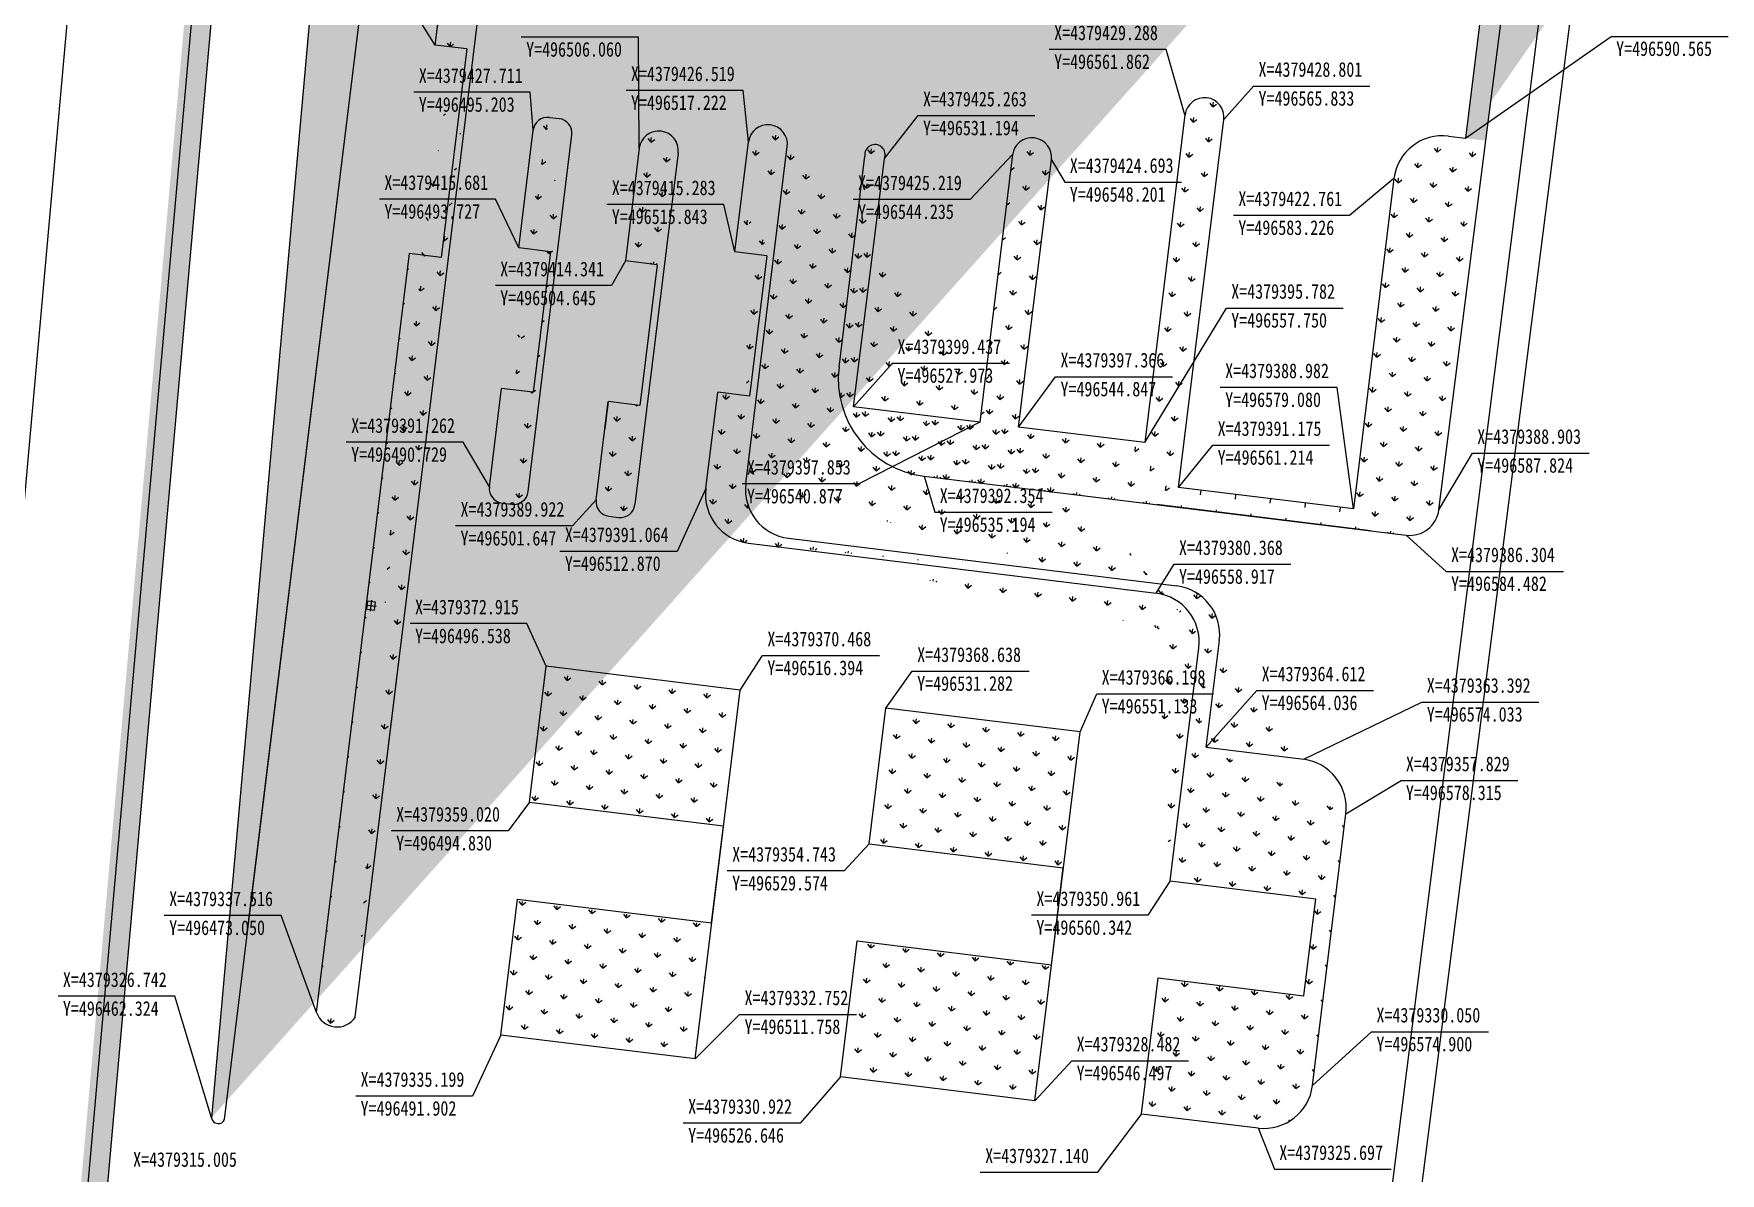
# Model space of a CAD drawing. Extents: x -534 to 560, y 572 to 1344.
# Drawn here: x -443.7 to -271.3, y 937.2 to 1053.8 of the extents above; entities that cross this region are included whole.
import ezdxf
from ezdxf.enums import TextEntityAlignment as Align

# ---------------------------------------------------------------- set-up
doc = ezdxf.new("R2010")
doc.units = 0
doc.header["$LTSCALE"] = 1000
doc.linetypes.add('DIVIDE', pattern=[1.25, 0.5, -0.25, 0, -0.25, 0, -0.25])
doc.linetypes.add('X5', pattern=[3, 2, -1])
for name, color, linetype in [('4', 4, 'CONTINUOUS'), ('DLSS', 8, 'CONTINUOUS'), ('pp-bz-zb', 7, 'CONTINUOUS'), ('基础', 3, 'CONTINUOUS'), ('尺寸线', 3, 'CONTINUOUS'), ('用地红线', 1, 'DIVIDE')]:
    doc.layers.add(name, color=color, linetype=linetype)
doc.styles.add('ISOVIBLOCKBT', font='', dxfattribs={"width": 0.8})
doc.styles.get('ISOVIBLOCKBT').set_extended_font_data('SimSun')
pattern_1 = [(83.002544, (-18513.9182, 6637.4894), (-1.56386795, 2.00147652), [0.47625, -3.11585]), (38.002544, (-18513.9182, 6637.4894), (-1.563869, 2.00147788), [0.47625, -2.06375]), (128.002544, (-18513.9182, 6637.4894), (-2.00147788, -1.563869), [0.47625, -2.06375])]
pattern_2 = [(83.002544, (-15718.8626, 5681.1907), (-1.56386795, 2.00147652), [0.47625, -3.11585]), (38.002544, (-15718.8626, 5681.1907), (-1.563869, 2.0014779), [0.47625, -2.06375]), (128.002544, (-15718.8626, 5681.1907), (-2.0014779, -1.563869), [0.47625, -2.06375])]

msp = doc.modelspace()

# ---------------------------------------------------------------- hatches: boundary and pattern name
at = {"layer": '尺寸线', "linetype": 'ByBlock', "lineweight": 18}
h = msp.add_hatch(dxfattribs=at)
h.set_pattern_fill('GRASS', color=256, scale=0.1, angle=-6.9975, style=0)
h.set_pattern_definition(pattern_1)
h.paths.add_polyline_path([(-436.64, 931.19), (-438.63, 931.43), (-407.32, 1282.83), (-409.5, 1235.82)])
h = msp.add_hatch(dxfattribs=at)
h.set_pattern_fill('GRASS', color=256, scale=0.1, angle=-6.9975, style=0)
h.set_pattern_definition(pattern_1)
edge = h.paths.add_edge_path()
edge.add_line((-164.87, 1221.03), (-169.09, 1209.65))
edge.add_arc((-178.89, 1211.65), 10, 348.4488, 438.4488)
edge.add_line((-164.87, 1221.03), (-363.65, 1261.66))
edge.add_line((-176.88, 1221.45), (-342.38, 1255.27))
edge.add_arc((-369.66, 1232.27), 30, 78.4488, 174.9088)
edge.add_arc((-350.38, 1216.08), 40, 78.4488, 173.0025)
edge.add_line((-421.8, 962.62), (-389.97, 1221.95))
edge.add_line((-424.23, 942.76), (-390.09, 1220.95))
edge.add_line((-399.54, 1234.93), (-425.56, 942.93))
h = msp.add_hatch(dxfattribs=at)
h.set_pattern_fill('GRASS', color=256, scale=0.1, angle=-6.9975, style=0)
h.set_pattern_definition(pattern_1)
edge = h.paths.add_edge_path()
edge.add_line((-151.81, 1228.75), (-149.62, 1230.16))
edge.add_line((-164.48, 1111.48), (-149.62, 1230.16))
edge.add_line((-156.14, 1194.16), (-151.81, 1228.75))
edge.add_line((-158.23, 1194.42), (-156.14, 1194.16))
edge.add_line((-163.34, 1152.74), (-158.23, 1194.42))
edge.add_arc((-203.03, 1157.71), 40, 217.8626, 352.8626)
edge.add_line((-276.93, 1124.33), (-164.48, 1111.48))
edge.add_line((-287.86, 1120.1), (-297.32, 1043.08))
edge.add_arc((-258.3, 1114.74), 30, 37.8626, 172.8626)
edge.add_arc((-277.84, 1116.38), 8, 83.4799, 172.7531)
edge.add_line((-297.32, 1043.08), (-295.26, 1042.83))
edge.add_line((-295.26, 1042.83), (-285.78, 1117.39))
h = msp.add_hatch(dxfattribs=at)
h.set_pattern_fill('GRASS', color=256, scale=0.1, angle=-6.9975, style=0)
h.set_pattern_definition(pattern_2)
edge = h.paths.add_edge_path()
edge.add_arc((-412.72, 954.45), 2.24, 199.5686, 326.4264)
edge.add_line((-414.83, 953.7), (-405.31, 1031.3))
edge.add_line((-410.86, 953.21), (-397.99, 1058.1))
edge.add_line((-402.07, 1030.9), (-405.31, 1031.3))
edge.add_line((-399.46, 1052.22), (-402.07, 1030.9))
edge.add_line((-399.46, 1052.22), (-402.69, 1052.61))
edge.add_line((-402.69, 1052.61), (-401.96, 1058.58))
edge.add_arc((-399.97, 1058.34), 2, 83.0025, 173.0025)
edge.add_arc((-399.97, 1058.34), 2, 353.0025, 443.0025)
h = msp.add_hatch(dxfattribs=at)
h.set_pattern_fill('GRASS', color=256, scale=0.1, angle=-6.9975, style=0)
h.set_pattern_definition(pattern_2)
edge = h.paths.add_edge_path()
edge.add_arc((-394.67, 1007.14), 1.5, 263.0025, 353.0025)
edge.add_line((-392.67, 1017.1), (-395.92, 1017.5))
edge.add_line((-390.9, 1031.47), (-392.67, 1017.1))
edge.add_line((-393.18, 1006.96), (-388.71, 1043.41))
edge.add_arc((-395.66, 1007.26), 1.5, 173.0025, 263.0025)
edge.add_line((-397.15, 1007.45), (-395.92, 1017.5))
edge.add_arc((-391.19, 1043.71), 1.5, 83.0025, 173.0025)
edge.add_arc((-390.2, 1043.59), 1.5, 353.0025, 443.0025)
edge.add_line((-391.01, 1045.2), (-390.01, 1045.08))
edge.add_line((-390.9, 1031.47), (-394.15, 1031.87))
edge.add_line((-394.15, 1031.87), (-392.68, 1043.9))
h = msp.add_hatch(dxfattribs=at)
h.set_pattern_fill('GRASS', color=256, scale=0.1, angle=-6.9975, style=0)
h.set_pattern_definition(pattern_2)
edge = h.paths.add_edge_path()
edge.add_arc((-379.84, 1041.82), 2, 83.0025, 173.0025)
edge.add_line((-381.82, 1042.06), (-383.24, 1030.53))
edge.add_line((-383.24, 1030.53), (-379.99, 1030.13))
edge.add_line((-379.99, 1030.13), (-381.75, 1015.76))
edge.add_line((-381.75, 1015.76), (-385, 1016.16))
edge.add_line((-385, 1016.16), (-386.23, 1006.11))
edge.add_arc((-384.74, 1005.92), 1.5, 173.0025, 263.0025)
edge.add_line((-384.93, 1004.44), (-383.93, 1004.31))
edge.add_arc((-383.75, 1005.8), 1.5, 263.0025, 353.0025)
edge.add_line((-382.26, 1005.62), (-377.85, 1041.57))
edge.add_arc((-379.84, 1041.82), 2, 353.0025, 443.0025)
edge = h.paths.add_edge_path(flags=17)
edge.add_line((-385, 1016.16), (-385.34, 1013.38))
h = msp.add_hatch(dxfattribs=at)
h.set_pattern_fill('GRASS', color=256, scale=0.1, angle=-6.9975, style=0)
h.set_pattern_definition(pattern_2)
edge = h.paths.add_edge_path()
edge.add_arc((-368.67, 1042.46), 2, 83.0025, 173.0025)
edge.add_arc((-368.67, 1042.46), 2, 353.0025, 443.0025)
edge.add_line((-370.92, 1007.75), (-366.69, 1042.22))
edge.add_line((-372.04, 1031.47), (-370.66, 1042.7))
edge.add_line((-368.79, 1031.07), (-372.04, 1031.47))
edge.add_line((-368.79, 1031.07), (-370.55, 1016.7))
edge.add_line((-370.55, 1016.7), (-373.8, 1017.1))
edge.add_line((-375.01, 1007.25), (-373.8, 1017.1))
edge.add_line((-366.57, 1002.18), (-326.86, 997.3))
edge.add_line((-370.66, 1001.68), (-328.96, 996.55))
edge.add_arc((-365.96, 1007.14), 5, 173.0025, 263.0025)
edge.add_arc((-370.05, 1006.64), 5, 173.0025, 263.0025)
edge.add_arc((-327.47, 992.34), 5, 353.0025, 443.0025)
edge.add_line((-323.85, 980.8), (-322.5, 991.73))
edge.add_line((-325.83, 981.04), (-324.61, 990.98))
edge.add_arc((-329.57, 991.59), 5, 353.0025, 443.0025)
edge.add_line((-327.54, 967.15), (-325.83, 981.04))
edge.add_line((-327.54, 967.15), (-312.65, 965.32))
edge.add_line((-313.87, 955.39), (-312.65, 965.32))
edge.add_line((-328.76, 957.22), (-313.87, 955.39))
edge.add_line((-330.47, 943.33), (-328.76, 957.22))
edge.add_line((-330.47, 943.33), (-318.55, 941.88))
edge.add_arc((-317.94, 946.84), 5, 263.0433, 352.9925)
edge.add_line((-312.98, 946.23), (-309.57, 974.01))
edge.add_line((-323.85, 980.8), (-313.85, 979.58))
edge.add_arc((-314.53, 974.62), 5, 352.9925, 443.0025)
h = msp.add_hatch(dxfattribs=at)
h.set_pattern_fill('GRASS', color=256, scale=0.1, angle=-6.9975, style=0)
h.set_pattern_definition(pattern_2)
h.paths.add_polyline_path([(-391.36, 988.93), (-371.52, 986.49), (-373.22, 972.59), (-393.07, 975.03)])
h = msp.add_hatch(dxfattribs=at)
h.set_pattern_fill('GRASS', color=256, scale=0.1, angle=-6.9975, style=0)
h.set_pattern_definition(pattern_2)
h.paths.add_polyline_path([(-356.62, 984.65), (-336.77, 982.21), (-338.48, 968.31), (-358.33, 970.75)])
h = msp.add_hatch(dxfattribs=at)
h.set_pattern_fill('GRASS', color=256, scale=0.1, angle=-6.9975, style=0)
h.set_pattern_definition(pattern_2)
h.paths.add_polyline_path([(-394.29, 965.11), (-374.44, 962.67), (-376.15, 948.77), (-396, 951.21)])
h = msp.add_hatch(dxfattribs=at)
h.set_pattern_fill('GRASS', color=256, scale=0.1, angle=-6.9975, style=0)
h.set_pattern_definition(pattern_2)
h.paths.add_polyline_path([(-359.55, 960.83), (-339.7, 958.39), (-341.41, 944.49), (-361.25, 946.93)])

# ---------------------------------------------------------------- linework, layer by layer
at = {"layer": '4', "linetype": 'ByBlock', "lineweight": 18}
for p, q in [((-407.32, 1282.83), (-438.63, 931.43)), ((-409.5, 1235.82), (-436.64, 931.19)), ((-399.54, 1234.93), (-425.56, 942.93)), ((-421.8, 962.62), (-389.97, 1221.95)), ((-424.23, 942.76), (-390.09, 1220.95)), ((-287.86, 1120.1), (-297.32, 1043.08)), ((-314.74, 834.12), (-278.71, 1117.49)), ((-295.26, 1042.83), (-285.78, 1117.39)), ((-410.86, 953.21), (-397.99, 1058.1)), ((-402.69, 1052.61), (-401.96, 1058.58)), ((-399.46, 1052.22), (-402.69, 1052.61)), ((-399.46, 1052.22), (-402.07, 1030.9)), ((-326.02, 1045.47), (-330.13, 1011.97)), ((-379.59, 1043.8), (-379.59, 1043.8)), ((-368.43, 1044.45), (-368.43, 1044.45)), ((-326.67, 1007.36), (-322.05, 1044.99)), ((-381.82, 1042.06), (-383.24, 1030.53)), ((-300.06, 1005.09), (-295.26, 1042.83)), ((-299.08, 1043.3), (-297.32, 1043.08)), ((-377.85, 1041.57), (-382.26, 1005.62)), ((-359.91, 1015.62), (-356.76, 1041)), ((-343.65, 1041.4), (-347, 1014.04)), ((-343.03, 1013.55), (-339.68, 1040.88)), ((-304.65, 1038.95), (-308.8, 1005.17)), ((-414.83, 953.7), (-405.31, 1031.3)), ((-402.07, 1030.9), (-405.31, 1031.3)), ((-385, 1016.16), (-385.34, 1013.38)), ((-347, 1014.04), (-359.91, 1015.62)), ((-330.13, 1011.97), (-343.03, 1013.55)), ((-352.69, 1008.54), (-303.4, 1002.49)), ((-308.8, 1005.17), (-326.67, 1007.36)), ((-307.06, 1002.94), (-328.9, 1005.62)), ((-366.57, 1002.18), (-326.86, 997.3)), ((-370.66, 1001.68), (-328.96, 996.55)), ((-323.85, 980.8), (-322.5, 991.73)), ((-410.87, 953.21), (-406.23, 990.93)), ((-325.83, 981.04), (-324.61, 990.98)), ((-393.05, 975.2), (-391.34, 989.1)), ((-371.49, 986.65), (-391.34, 989.1)), ((-376.12, 948.94), (-371.49, 986.65)), ((-358.31, 970.93), (-356.6, 984.82)), ((-336.75, 982.38), (-356.6, 984.82)), ((-341.38, 944.67), (-336.75, 982.38)), ((-327.54, 967.15), (-325.83, 981.04)), ((-323.85, 980.8), (-313.85, 979.58)), ((-393.05, 975.2), (-373.2, 972.76)), ((-374.42, 962.84), (-373.2, 972.76)), ((-312.98, 946.23), (-309.57, 974.01)), ((-358.31, 970.93), (-338.46, 968.49)), ((-339.68, 958.56), (-338.46, 968.49)), ((-327.54, 967.15), (-312.65, 965.32)), ((-395.98, 951.38), (-394.27, 965.28)), ((-394.27, 965.28), (-374.42, 962.84)), ((-313.87, 955.39), (-312.65, 965.32)), ((-361.23, 947.11), (-359.53, 961)), ((-359.53, 961), (-339.68, 958.56)), ((-330.47, 943.33), (-328.76, 957.22)), ((-328.76, 957.22), (-313.87, 955.39)), ((-376.12, 948.94), (-395.98, 951.38)), ((-341.38, 944.67), (-361.23, 947.11)), ((-330.47, 943.33), (-318.55, 941.88))]:
    msp.add_line(p, q, dxfattribs=at)
at = {"layer": '4', "linetype": 'ByBlock', "lineweight": -2}
for p, q in [((-391.01, 1045.2), (-390.01, 1045.08)), ((-394.15, 1031.87), (-392.68, 1043.9)), ((-393.18, 1006.96), (-388.71, 1043.41)), ((-372.04, 1031.47), (-370.66, 1042.7)), ((-370.92, 1007.75), (-366.69, 1042.22)), ((-361.39, 1019.68), (-358.75, 1041.24)), ((-390.9, 1031.47), (-394.15, 1031.87)), ((-390.9, 1031.47), (-392.67, 1017.1)), ((-368.79, 1031.07), (-372.04, 1031.47)), ((-379.99, 1030.13), (-383.24, 1030.53)), ((-379.99, 1030.13), (-381.75, 1015.76)), ((-368.79, 1031.07), (-370.55, 1016.7)), ((-397.15, 1007.45), (-395.92, 1017.5)), ((-392.67, 1017.1), (-395.92, 1017.5)), ((-386.23, 1006.11), (-385, 1016.16)), ((-381.75, 1015.76), (-385, 1016.16)), ((-375.01, 1007.25), (-373.8, 1017.1)), ((-370.55, 1016.7), (-373.8, 1017.1)), ((-395.85, 1005.78), (-394.85, 1005.65)), ((-384.93, 1004.44), (-383.93, 1004.31))]:
    msp.add_line(p, q, dxfattribs=at)
at = {"layer": '4', "linetype": 'ByBlock'}
msp.add_line((-421.41, 964.99), (-421.29, 965.99), dxfattribs=at)
at = {"layer": '4', "linetype": 'ByBlock', "lineweight": 18}
for centre, radius, start, end in [((-324.03, 1045.23), 2, 83.0025, 173.0025), ((-324.03, 1045.23), 2, 353.0025, 83.0025), ((-379.84, 1041.82), 2, 83.0025, 173.0025), ((-379.84, 1041.82), 2, 353.0025, 83.0025), ((-368.67, 1042.46), 2, 83.0025, 173.0025), ((-368.67, 1042.46), 2, 353.0025, 83.0025), ((-357.72, 1041.39), 1.04, 337.6958, 188.3093), ((-341.67, 1041.12), 2, 83.0025, 173.0025), ((-341.67, 1041.12), 2, 353.0025, 83.0025), ((-299.69, 1038.34), 5, 83.0025, 173.0025), ((-303.03, 1005.47), 3, 263.0025, 352.7531), ((-327.47, 992.34), 5, 353.0025, 83.0025), ((-329.57, 991.59), 5, 353.0025, 83.0025), ((-314.53, 974.62), 5, 352.9925, 83.0025), ((-412.72, 954.45), 2.24, 199.5686, 326.4264), ((-317.94, 946.84), 5, 263.0433, 352.9925), ((-424.87, 943.01), 0.689, 187.1269, 338.8782)]:
    msp.add_arc(centre, radius, start, end, dxfattribs=at)
at = {"layer": '4', "linetype": 'ByBlock', "lineweight": -2}
for centre, radius, start, end in [((-391.19, 1043.71), 1.5, 83.0025, 173.0025), ((-390.2, 1043.59), 1.5, 353.0025, 83.0025), ((-351.47, 1018.46), 10, 173.0025, 263.0025), ((-395.66, 1007.26), 1.5, 173.0025, 263.0025), ((-383.75, 1005.8), 1.5, 353.0025, 353.0025), ((-370.05, 1006.64), 5, 173.0025, 263.0025), ((-365.96, 1007.14), 5, 173.0025, 263.0025), ((-394.67, 1007.14), 1.5, 263.0025, 353.0025), ((-384.74, 1005.92), 1.5, 173.0025, 263.0025), ((-383.75, 1005.8), 1.5, 263.0025, 353.0025)]:
    msp.add_arc(centre, radius, start, end, dxfattribs=at)
at = {"layer": 'DLSS', "color": 41, "linetype": 'Continuous', "flags": 128}
msp.add_lwpolyline([(-320.11, 814.59), (-287.11, 1076.54)], dxfattribs=at)
at = {"layer": 'DLSS', "color": 8, "linetype": 'X5', "flags": 128}
msp.add_lwpolyline([(-439.33, 1066.31), (-444.28, 1010.97), (-450.92, 936.45), (-456.87, 869.54), (-457.85, 858.09)], dxfattribs=at)
at = {"layer": 'pp-bz-zb'}
for p, q in [((-402.69, 1052.61), (-404.87, 1056.06)), ((-381.91, 1053.42), (-393.89, 1053.42)), ((-381.82, 1042.06), (-381.91, 1053.42)), ((-327.95, 1052.16), (-339.9, 1052.16)), ((-326.02, 1045.47), (-327.95, 1052.16)), ((-297.32, 1043.08), (-282.43, 1053.49)), ((-282.43, 1053.49), (-270.48, 1053.49)), ((-392.99, 1047.78), (-404.86, 1047.78)), ((-392.68, 1043.9), (-392.99, 1047.78)), ((-371.21, 1047.97), (-383.17, 1047.97)), ((-370.66, 1042.7), (-371.21, 1047.97)), ((-322.05, 1044.99), (-319, 1048.41)), ((-319, 1048.41), (-307.12, 1048.41)), ((-356.76, 1041), (-353.31, 1045.39)), ((-353.31, 1045.39), (-341.37, 1045.39)), ((-343.65, 1041.4), (-348, 1036.82)), ((-339.68, 1040.88), (-338.3, 1038.59)), ((-338.3, 1038.59), (-326.36, 1038.59)), ((-304.65, 1038.95), (-309.18, 1035.19)), ((-396.52, 1036.85), (-408.39, 1036.85)), ((-394.15, 1031.87), (-396.52, 1036.85)), ((-348, 1036.82), (-359.95, 1036.82)), ((-373.19, 1036.31), (-385.13, 1036.31)), ((-372.04, 1031.47), (-373.19, 1036.31)), ((-309.18, 1035.19), (-321.06, 1035.19)), ((-383.24, 1030.53), (-384.67, 1028.01)), ((-384.67, 1028.01), (-396.54, 1028.01)), ((-330.13, 1011.97), (-321.79, 1025.72)), ((-321.79, 1025.72), (-309.85, 1025.72)), ((-359.91, 1015.62), (-355.92, 1020.07)), ((-355.92, 1020.07), (-343.98, 1020.07)), ((-343.03, 1013.55), (-339.25, 1018.69)), ((-339.25, 1018.69), (-327.29, 1018.69)), ((-310.47, 1017.6), (-322.41, 1017.6)), ((-308.8, 1005.17), (-310.47, 1017.6)), ((-347, 1014.04), (-359.37, 1007.74)), ((-399.84, 1012), (-411.78, 1012)), ((-397.15, 1007.45), (-399.84, 1012)), ((-326.67, 1007.36), (-323.18, 1011.69)), ((-323.18, 1011.69), (-311.24, 1011.69)), ((-300.06, 1005.09), (-296.63, 1010.88)), ((-296.63, 1010.88), (-284.69, 1010.88)), ((-375.01, 1007.25), (-377.94, 1000.84)), ((-359.37, 1007.74), (-371.31, 1007.74)), ((-352.69, 1008.54), (-351.6, 1004.83)), ((-386.23, 1006.11), (-388.66, 1003.44)), ((-351.6, 1004.83), (-339.61, 1004.83)), ((-388.66, 1003.44), (-400.6, 1003.44)), ((-303.4, 1002.49), (-299.31, 998.79)), ((-377.94, 1000.84), (-389.93, 1000.84)), ((-328.96, 996.55), (-327.13, 999.52)), ((-327.13, 999.52), (-315.18, 999.52)), ((-299.31, 998.79), (-287.32, 998.79)), ((-393.31, 993.45), (-405.25, 993.45)), ((-391.34, 989.1), (-393.31, 993.45)), ((-371.49, 986.65), (-369.22, 990.18)), ((-369.22, 990.18), (-357.27, 990.18)), ((-356.6, 984.82), (-353.9, 988.58)), ((-353.9, 988.58), (-341.95, 988.58)), ((-323.85, 980.8), (-318.68, 986.61)), ((-318.68, 986.61), (-306.74, 986.61)), ((-336.75, 982.38), (-335.04, 986.26)), ((-335.04, 986.26), (-323.1, 986.26)), ((-313.85, 979.58), (-301.79, 985.43)), ((-301.79, 985.43), (-289.85, 985.43)), ((-309.57, 974.01), (-303.93, 977.41)), ((-303.93, 977.41), (-291.97, 977.41)), ((-393.05, 975.2), (-395.22, 972.26)), ((-395.22, 972.26), (-407.18, 972.26)), ((-358.31, 970.93), (-360.88, 968.17)), ((-360.88, 968.17), (-372.82, 968.17)), ((-327.54, 967.15), (-329.83, 963.63)), ((-418.43, 963.61), (-430.39, 963.61)), ((-414.83, 953.7), (-418.43, 963.61)), ((-329.83, 963.63), (-341.71, 963.63)), ((-429.32, 955.35), (-441.26, 955.35)), ((-425.56, 942.93), (-429.32, 955.35)), ((-376.12, 948.94), (-371.56, 953.49)), ((-371.56, 953.49), (-359.62, 953.49)), ((-395.98, 951.38), (-398.87, 945.14)), ((-312.98, 946.23), (-306.94, 951.72)), ((-306.94, 951.72), (-294.98, 951.72)), ((-341.38, 944.67), (-337.6, 948.76)), ((-337.6, 948.76), (-325.66, 948.76)), ((-361.23, 947.11), (-365.38, 942.38)), ((-398.87, 945.14), (-410.82, 945.14)), ((-365.38, 942.38), (-377.32, 942.38)), ((-330.47, 943.33), (-334.99, 937.34)), ((-318.55, 941.88), (-316.88, 937.66)), ((-334.99, 937.34), (-346.95, 937.34)), ((-316.88, 937.66), (-304.93, 937.66))]:
    msp.add_line(p, q, dxfattribs=at)
at = {"layer": '基础', "ltscale": 300}
for p, q in [((-409.73, 995.35), (-408.73, 995.22)), ((-409.68, 994.93), (-409.58, 995.73)), ((-408.78, 995.63), (-409.58, 995.73)), ((-409.3, 994.72), (-409.16, 995.85)), ((-408.88, 994.84), (-408.78, 995.63)), ((-409.68, 994.93), (-408.88, 994.84))]:
    msp.add_line(p, q, dxfattribs=at)
at = {"layer": '尺寸线', "linetype": 'ByBlock', "lineweight": 18}
for p, q in [((-325.18, 1044.72), (-325.13, 1045.19)), ((-323.17, 1046.28), (-323.46, 1046.65)), ((-323.18, 1046.28), (-323.12, 1046.76)), ((-323.17, 1046.28), (-322.79, 1046.57)), ((-325.17, 1044.72), (-325.46, 1045.09)), ((-325.17, 1044.72), (-324.8, 1045.01)), ((-358.13, 1041.52), (-358.43, 1041.9)), ((-358.15, 1041.53), (-358.09, 1042)), ((-358.13, 1041.52), (-357.76, 1041.82)), ((-341.87, 1041.34), (-342.16, 1041.71)), ((-341.88, 1041.34), (-341.83, 1041.81)), ((-323.61, 1042.71), (-323.9, 1043.09)), ((-323.62, 1042.72), (-323.56, 1043.19)), ((-323.61, 1042.71), (-323.23, 1043.01)), ((-300.21, 1041.65), (-300.51, 1042.03)), ((-300.23, 1041.66), (-300.17, 1042.13)), ((-300.21, 1041.65), (-299.84, 1041.95)), ((-296.66, 1041.22), (-296.6, 1041.69)), ((-343.84, 1039.8), (-343.5, 1040.07)), ((-341.87, 1041.34), (-341.5, 1041.63)), ((-325.61, 1041.15), (-325.9, 1041.53)), ((-325.62, 1041.15), (-325.56, 1041.63)), ((-325.61, 1041.15), (-325.23, 1041.44)), ((-302.22, 1040.09), (-302.51, 1040.46)), ((-302.23, 1040.09), (-302.17, 1040.57)), ((-302.22, 1040.09), (-301.84, 1040.38)), ((-298.65, 1039.65), (-298.94, 1040.03)), ((-298.66, 1039.65), (-298.6, 1040.13)), ((-298.65, 1039.65), (-298.27, 1039.94)), ((-296.65, 1041.21), (-296.94, 1041.59)), ((-296.65, 1041.21), (-296.27, 1041.51)), ((-358.57, 1037.96), (-358.87, 1038.33)), ((-358.58, 1037.96), (-358.53, 1038.43)), ((-358.57, 1037.96), (-358.2, 1038.25)), ((-342.32, 1037.78), (-342.26, 1038.25)), ((-340.31, 1039.34), (-340.6, 1039.71)), ((-340.32, 1039.34), (-340.26, 1039.81)), ((-340.31, 1039.34), (-339.93, 1039.63)), ((-324.05, 1039.15), (-324.34, 1039.52)), ((-324.06, 1039.15), (-324, 1039.63)), ((-324.05, 1039.15), (-323.67, 1039.44)), ((-304.22, 1038.52), (-304.51, 1038.9)), ((-304.23, 1038.53), (-304.17, 1039)), ((-304.22, 1038.52), (-303.84, 1038.82)), ((-300.65, 1038.09), (-300.94, 1038.46)), ((-300.66, 1038.09), (-300.61, 1038.56)), ((-300.65, 1038.09), (-300.28, 1038.38)), ((-344.28, 1036.23), (-343.94, 1036.5)), ((-342.31, 1037.77), (-342.6, 1038.15)), ((-342.31, 1037.77), (-341.93, 1038.06)), ((-326.05, 1037.59), (-326.34, 1037.96)), ((-326.06, 1037.59), (-326, 1038.06)), ((-326.05, 1037.59), (-325.67, 1037.88)), ((-302.65, 1036.52), (-302.95, 1036.9)), ((-302.67, 1036.53), (-302.61, 1037)), ((-302.65, 1036.52), (-302.28, 1036.82)), ((-299.1, 1036.09), (-299.04, 1036.56)), ((-297.09, 1037.65), (-297.38, 1038.02)), ((-297.1, 1037.65), (-297.04, 1038.13)), ((-297.09, 1037.65), (-296.71, 1037.94)), ((-359.01, 1034.39), (-359.3, 1034.77)), ((-359.02, 1034.4), (-358.96, 1034.87)), ((-340.75, 1035.77), (-341.04, 1036.15)), ((-340.76, 1035.77), (-340.7, 1036.25)), ((-340.75, 1035.77), (-340.37, 1036.06)), ((-324.48, 1035.58), (-324.78, 1035.96)), ((-324.5, 1035.59), (-324.44, 1036.06)), ((-324.48, 1035.58), (-324.11, 1035.88)), ((-304.65, 1034.96), (-304.95, 1035.33)), ((-304.67, 1034.96), (-304.61, 1035.44)), ((-304.65, 1034.96), (-304.28, 1035.25)), ((-301.09, 1034.52), (-301.38, 1034.9)), ((-301.1, 1034.53), (-301.04, 1035)), ((-301.09, 1034.52), (-300.71, 1034.81)), ((-299.09, 1036.09), (-299.38, 1036.46)), ((-299.09, 1036.09), (-298.71, 1036.38)), ((-359.01, 1034.39), (-358.63, 1034.69)), ((-342.75, 1034.21), (-343.04, 1034.58)), ((-342.76, 1034.21), (-342.7, 1034.68)), ((-342.75, 1034.21), (-342.37, 1034.5)), ((-326.48, 1034.02), (-326.78, 1034.39)), ((-326.5, 1034.02), (-326.44, 1034.5)), ((-326.48, 1034.02), (-326.11, 1034.31)), ((-303.09, 1032.96), (-303.38, 1033.33)), ((-303.1, 1032.96), (-303.04, 1033.43)), ((-303.09, 1032.96), (-302.72, 1033.25)), ((-297.52, 1034.08), (-297.82, 1034.46)), ((-297.54, 1034.09), (-297.48, 1034.56)), ((-297.52, 1034.08), (-297.15, 1034.38)), ((-344.72, 1032.67), (-344.37, 1032.94)), ((-341.18, 1032.2), (-341.48, 1032.58)), ((-341.2, 1032.21), (-341.14, 1032.68)), ((-341.18, 1032.2), (-340.81, 1032.5)), ((-324.92, 1032.02), (-325.21, 1032.39)), ((-324.93, 1032.02), (-324.87, 1032.49)), ((-324.92, 1032.02), (-324.54, 1032.31)), ((-305.09, 1031.39), (-305.39, 1031.77)), ((-305.1, 1031.4), (-305.05, 1031.87)), ((-305.09, 1031.39), (-304.72, 1031.69)), ((-301.53, 1030.96), (-301.82, 1031.33)), ((-301.54, 1030.96), (-301.48, 1031.43)), ((-299.53, 1032.52), (-299.82, 1032.9)), ((-299.54, 1032.52), (-299.48, 1033)), ((-299.53, 1032.52), (-299.15, 1032.81)), ((-359.45, 1030.83), (-359.74, 1031.2)), ((-359.46, 1030.83), (-359.4, 1031.3)), ((-359.45, 1030.83), (-359.07, 1031.12)), ((-343.18, 1030.64), (-343.48, 1031.02)), ((-343.2, 1030.64), (-343.14, 1031.12)), ((-343.18, 1030.64), (-342.81, 1030.93)), ((-326.92, 1030.45), (-327.21, 1030.83)), ((-326.93, 1030.46), (-326.88, 1030.93)), ((-326.92, 1030.45), (-326.55, 1030.75)), ((-303.53, 1029.39), (-303.82, 1029.77)), ((-303.54, 1029.4), (-303.48, 1029.87)), ((-303.53, 1029.39), (-303.15, 1029.69)), ((-301.53, 1030.96), (-301.15, 1031.25)), ((-297.96, 1030.52), (-298.25, 1030.89)), ((-297.97, 1030.52), (-297.92, 1031)), ((-297.96, 1030.52), (-297.59, 1030.81)), ((-345.16, 1029.1), (-344.81, 1029.37)), ((-341.62, 1028.64), (-341.91, 1029.01)), ((-341.63, 1028.64), (-341.58, 1029.12)), ((-341.62, 1028.64), (-341.25, 1028.93)), ((-325.36, 1028.45), (-325.65, 1028.83)), ((-325.37, 1028.46), (-325.31, 1028.93)), ((-325.36, 1028.45), (-324.98, 1028.75)), ((-305.53, 1027.83), (-305.82, 1028.2)), ((-305.54, 1027.83), (-305.48, 1028.31)), ((-305.53, 1027.83), (-305.15, 1028.12)), ((-301.98, 1027.39), (-301.92, 1027.87)), ((-299.96, 1028.95), (-300.26, 1029.33)), ((-299.98, 1028.96), (-299.92, 1029.43)), ((-299.96, 1028.95), (-299.59, 1029.25)), ((-359.89, 1027.26), (-360.18, 1027.64)), ((-359.9, 1027.27), (-359.84, 1027.74)), ((-359.89, 1027.26), (-359.51, 1027.56)), ((-343.62, 1027.08), (-343.92, 1027.45)), ((-343.63, 1027.08), (-343.58, 1027.55)), ((-343.62, 1027.08), (-343.25, 1027.37)), ((-327.36, 1026.89), (-327.65, 1027.26)), ((-327.37, 1026.89), (-327.31, 1027.37)), ((-327.36, 1026.89), (-326.98, 1027.18)), ((-303.97, 1025.83), (-304.26, 1026.2)), ((-303.98, 1025.83), (-303.92, 1026.3)), ((-301.96, 1027.39), (-302.26, 1027.77)), ((-301.96, 1027.39), (-301.59, 1027.68)), ((-298.4, 1026.95), (-298.69, 1027.33)), ((-298.41, 1026.96), (-298.35, 1027.43)), ((-298.4, 1026.95), (-298.02, 1027.25)), ((-345.59, 1025.54), (-345.25, 1025.8)), ((-342.06, 1025.07), (-342.35, 1025.45)), ((-342.07, 1025.08), (-342.01, 1025.55)), ((-342.06, 1025.07), (-341.68, 1025.37)), ((-325.8, 1024.89), (-326.09, 1025.26)), ((-325.81, 1024.89), (-325.75, 1025.36)), ((-325.8, 1024.89), (-325.42, 1025.18)), ((-305.97, 1024.26), (-306.26, 1024.64)), ((-305.98, 1024.27), (-305.92, 1024.74)), ((-305.97, 1024.26), (-305.59, 1024.56)), ((-303.97, 1025.83), (-303.59, 1026.12)), ((-300.4, 1025.39), (-300.69, 1025.76)), ((-300.41, 1025.39), (-300.35, 1025.87)), ((-300.4, 1025.39), (-300.03, 1025.68)), ((-360.32, 1023.7), (-360.62, 1024.07)), ((-360.34, 1023.7), (-360.28, 1024.17)), ((-360.32, 1023.7), (-359.95, 1023.99)), ((-344.06, 1023.51), (-344.35, 1023.89)), ((-344.07, 1023.51), (-344.01, 1023.99)), ((-344.06, 1023.51), (-343.68, 1023.8)), ((-327.8, 1023.32), (-328.09, 1023.7)), ((-327.81, 1023.33), (-327.75, 1023.8)), ((-327.8, 1023.32), (-327.42, 1023.62)), ((-304.42, 1022.27), (-304.36, 1022.74)), ((-302.4, 1023.83), (-302.7, 1024.2)), ((-302.41, 1023.83), (-302.36, 1024.3)), ((-302.4, 1023.83), (-302.03, 1024.12)), ((-298.84, 1023.39), (-299.13, 1023.76)), ((-298.85, 1023.39), (-298.79, 1023.86)), ((-298.84, 1023.39), (-298.46, 1023.68)), ((-346.03, 1021.97), (-345.69, 1022.24)), ((-342.5, 1021.51), (-342.79, 1021.88)), ((-342.51, 1021.51), (-342.45, 1021.99)), ((-342.5, 1021.51), (-342.12, 1021.8)), ((-326.23, 1021.32), (-326.53, 1021.7)), ((-326.25, 1021.33), (-326.19, 1021.8)), ((-326.23, 1021.32), (-325.86, 1021.62)), ((-306.4, 1020.7), (-306.7, 1021.07)), ((-306.42, 1020.7), (-306.36, 1021.17)), ((-306.4, 1020.7), (-306.03, 1020.99)), ((-304.4, 1022.26), (-304.7, 1022.64)), ((-304.4, 1022.26), (-304.03, 1022.56)), ((-300.84, 1021.82), (-301.13, 1022.2)), ((-300.85, 1021.83), (-300.79, 1022.3)), ((-300.84, 1021.82), (-300.46, 1022.12)), ((-360.76, 1020.13), (-361.05, 1020.51)), ((-360.77, 1020.14), (-360.71, 1020.61)), ((-360.76, 1020.13), (-360.38, 1020.42)), ((-344.5, 1019.94), (-344.79, 1020.32)), ((-344.51, 1019.95), (-344.45, 1020.42)), ((-344.5, 1019.94), (-344.12, 1020.24)), ((-328.23, 1019.76), (-328.53, 1020.13)), ((-328.25, 1019.76), (-328.19, 1020.23)), ((-328.23, 1019.76), (-327.86, 1020.05)), ((-302.84, 1020.26), (-303.13, 1020.64)), ((-302.85, 1020.26), (-302.79, 1020.74)), ((-302.84, 1020.26), (-302.46, 1020.55)), ((-299.27, 1019.82), (-299.57, 1020.2)), ((-299.29, 1019.83), (-299.23, 1020.3)), ((-299.27, 1019.82), (-298.9, 1020.12)), ((-346.47, 1018.4), (-346.12, 1018.67)), ((-342.93, 1017.94), (-343.23, 1018.32)), ((-342.95, 1017.95), (-342.89, 1018.42)), ((-342.93, 1017.94), (-342.56, 1018.24)), ((-326.67, 1017.76), (-326.96, 1018.13)), ((-326.68, 1017.76), (-326.63, 1018.23)), ((-326.67, 1017.76), (-326.3, 1018.05)), ((-306.85, 1017.14), (-306.8, 1017.61)), ((-304.84, 1018.7), (-305.13, 1019.07)), ((-304.85, 1018.7), (-304.8, 1019.17)), ((-304.84, 1018.7), (-304.47, 1018.99)), ((-301.28, 1018.26), (-301.57, 1018.63)), ((-301.29, 1018.26), (-301.23, 1018.74)), ((-301.28, 1018.26), (-300.9, 1018.55)), ((-361.2, 1016.57), (-361.32, 1016.72)), ((-361.21, 1016.57), (-361.15, 1017.04)), ((-361.2, 1016.57), (-360.82, 1016.86)), ((-344.94, 1016.38), (-345.23, 1016.75)), ((-344.95, 1016.38), (-344.89, 1016.86)), ((-344.94, 1016.38), (-344.56, 1016.67)), ((-328.67, 1016.19), (-328.97, 1016.57)), ((-328.68, 1016.2), (-328.63, 1016.67)), ((-328.67, 1016.19), (-328.3, 1016.49)), ((-306.84, 1017.13), (-307.14, 1017.51)), ((-306.84, 1017.13), (-306.47, 1017.43)), ((-303.28, 1016.7), (-303.57, 1017.07)), ((-303.29, 1016.7), (-303.23, 1017.17)), ((-303.28, 1016.7), (-302.9, 1016.99)), ((-299.71, 1016.26), (-300, 1016.63)), ((-299.72, 1016.26), (-299.67, 1016.73)), ((-299.71, 1016.26), (-299.34, 1016.55)), ((-359.63, 1014.56), (-359.93, 1014.94)), ((-359.65, 1014.57), (-359.59, 1015.04)), ((-359.63, 1014.56), (-359.26, 1014.86)), ((-356.07, 1014.13), (-356.36, 1014.5)), ((-356.08, 1014.13), (-356.02, 1014.6)), ((-356.07, 1014.13), (-355.69, 1014.42)), ((-352.5, 1013.69), (-352.8, 1014.06)), ((-352.52, 1013.69), (-352.46, 1014.17)), ((-346.91, 1014.84), (-346.56, 1015.11)), ((-343.37, 1014.38), (-343.66, 1014.75)), ((-343.38, 1014.38), (-343.33, 1014.85)), ((-343.37, 1014.38), (-343, 1014.67)), ((-327.11, 1014.19), (-327.4, 1014.57)), ((-327.12, 1014.2), (-327.06, 1014.67)), ((-327.11, 1014.19), (-326.73, 1014.48)), ((-305.28, 1015.13), (-305.57, 1015.51)), ((-305.29, 1015.14), (-305.23, 1015.61)), ((-305.28, 1015.13), (-304.9, 1015.42)), ((-301.71, 1014.69), (-302.01, 1015.07)), ((-301.73, 1014.7), (-301.67, 1015.17)), ((-301.71, 1014.69), (-301.34, 1014.99)), ((-358.07, 1012.56), (-358.36, 1012.94)), ((-358.08, 1012.57), (-358.02, 1013.04)), ((-358.07, 1012.56), (-357.69, 1012.86)), ((-354.5, 1012.13), (-354.8, 1012.5)), ((-354.52, 1012.13), (-354.46, 1012.6)), ((-354.5, 1012.13), (-354.13, 1012.42)), ((-352.5, 1013.69), (-352.13, 1013.98)), ((-348.94, 1013.25), (-349.23, 1013.63)), ((-348.95, 1013.26), (-348.89, 1013.73)), ((-348.94, 1013.25), (-348.56, 1013.55)), ((-345.37, 1012.81), (-345.67, 1013.19)), ((-345.39, 1012.82), (-345.33, 1013.29)), ((-345.37, 1012.81), (-345, 1013.11)), ((-341.81, 1012.38), (-342.1, 1012.75)), ((-341.82, 1012.38), (-341.76, 1012.85)), ((-341.81, 1012.38), (-341.43, 1012.67)), ((-338.25, 1011.94), (-338.2, 1012.42)), ((-329.11, 1012.63), (-329.4, 1013)), ((-329.12, 1012.63), (-329.06, 1013.1)), ((-329.11, 1012.63), (-328.73, 1012.92)), ((-307.28, 1013.57), (-307.57, 1013.94)), ((-307.29, 1013.57), (-307.23, 1014.04)), ((-307.28, 1013.57), (-306.9, 1013.86)), ((-303.71, 1013.13), (-304.01, 1013.5)), ((-303.73, 1013.13), (-303.67, 1013.61)), ((-303.71, 1013.13), (-303.34, 1013.42)), ((-300.15, 1012.69), (-300.44, 1013.07)), ((-300.16, 1012.7), (-300.1, 1013.17)), ((-300.15, 1012.69), (-299.77, 1012.99)), ((-356.51, 1010.56), (-356.8, 1010.94)), ((-356.52, 1010.57), (-356.46, 1011.04)), ((-356.51, 1010.56), (-356.13, 1010.85)), ((-350.94, 1011.69), (-351.23, 1012.06)), ((-350.95, 1011.69), (-350.89, 1012.16)), ((-350.94, 1011.69), (-350.56, 1011.98)), ((-347.37, 1011.25), (-347.67, 1011.63)), ((-347.39, 1011.25), (-347.33, 1011.73)), ((-347.37, 1011.25), (-347, 1011.54)), ((-343.81, 1010.81), (-344.1, 1011.19)), ((-343.82, 1010.82), (-343.76, 1011.29)), ((-343.81, 1010.81), (-343.43, 1011.11)), ((-340.24, 1010.38), (-340.54, 1010.75)), ((-340.26, 1010.38), (-340.2, 1010.85)), ((-340.24, 1010.38), (-339.87, 1010.67)), ((-338.24, 1011.94), (-338.54, 1012.31)), ((-338.24, 1011.94), (-337.87, 1012.23)), ((-334.68, 1011.5), (-334.97, 1011.88)), ((-334.69, 1011.51), (-334.63, 1011.98)), ((-334.68, 1011.5), (-334.3, 1011.79)), ((-331.12, 1011.07), (-331.07, 1011.54)), ((-331.11, 1011.06), (-330.74, 1011.36)), ((-327.55, 1010.63), (-327.84, 1011)), ((-327.56, 1010.63), (-327.5, 1011.1)), ((-327.55, 1010.63), (-327.17, 1010.92)), ((-305.72, 1011.57), (-306.01, 1011.94)), ((-305.73, 1011.57), (-305.67, 1012.04)), ((-305.72, 1011.57), (-305.34, 1011.86)), ((-302.15, 1011.13), (-302.44, 1011.5)), ((-302.16, 1011.13), (-302.11, 1011.6)), ((-302.15, 1011.13), (-301.78, 1011.42)), ((-352.94, 1010.12), (-353.23, 1010.5)), ((-352.95, 1010.13), (-352.9, 1010.6)), ((-352.94, 1010.12), (-352.57, 1010.42)), ((-349.38, 1009.69), (-349.67, 1010.06)), ((-349.39, 1009.69), (-349.33, 1010.16)), ((-349.38, 1009.69), (-349, 1009.98)), ((-345.81, 1009.25), (-346.1, 1009.62)), ((-345.82, 1009.25), (-345.76, 1009.73)), ((-345.81, 1009.25), (-345.43, 1009.54)), ((-342.24, 1008.81), (-342.54, 1009.19)), ((-342.26, 1008.82), (-342.2, 1009.29)), ((-342.24, 1008.81), (-341.87, 1009.1)), ((-336.68, 1009.94), (-336.97, 1010.31)), ((-336.69, 1009.94), (-336.63, 1010.41)), ((-336.68, 1009.94), (-336.3, 1010.23)), ((-333.11, 1009.5), (-333.41, 1009.88)), ((-333.13, 1009.5), (-333.07, 1009.98)), ((-333.11, 1009.5), (-332.74, 1009.79)), ((-329.56, 1009.07), (-329.5, 1009.54)), ((-329.55, 1009.06), (-329.17, 1009.36)), ((-307.72, 1010), (-308.01, 1010.38)), ((-307.73, 1010.01), (-307.67, 1010.48)), ((-307.72, 1010), (-307.34, 1010.3)), ((-304.15, 1009.56), (-304.45, 1009.94)), ((-304.16, 1009.57), (-304.11, 1010.04)), ((-304.15, 1009.56), (-303.78, 1009.86)), ((-300.59, 1009.13), (-300.88, 1009.5)), ((-300.6, 1009.13), (-300.54, 1009.6)), ((-300.59, 1009.13), (-300.21, 1009.42)), ((-351.6, 1008.4), (-351.67, 1008.5)), ((-351.36, 1008.38), (-351.33, 1008.6)), ((-351.09, 1008.34), (-351, 1008.42)), ((-348.03, 1007.97), (-348.1, 1008.06)), ((-347.79, 1007.94), (-347.77, 1008.16)), ((-347.53, 1007.91), (-347.44, 1007.98)), ((-344.47, 1007.53), (-344.54, 1007.62)), ((-344.23, 1007.5), (-344.2, 1007.72)), ((-343.96, 1007.47), (-343.87, 1007.54)), ((-340.9, 1007.09), (-340.97, 1007.19)), ((-340.66, 1007.06), (-340.64, 1007.29)), ((-338.68, 1008.37), (-338.97, 1008.75)), ((-338.69, 1008.38), (-338.63, 1008.85)), ((-338.68, 1008.37), (-338.3, 1008.67)), ((-335.11, 1007.94), (-335.41, 1008.31)), ((-335.13, 1007.94), (-335.07, 1008.41)), ((-335.11, 1007.94), (-334.74, 1008.23)), ((-331.55, 1007.5), (-331.84, 1007.87)), ((-331.56, 1007.5), (-331.5, 1007.97)), ((-331.55, 1007.5), (-331.17, 1007.79)), ((-328, 1007.06), (-327.94, 1007.54)), ((-327.98, 1007.06), (-327.61, 1007.35)), ((-306.15, 1008), (-306.45, 1008.38)), ((-306.17, 1008), (-306.11, 1008.48)), ((-306.15, 1008), (-305.78, 1008.29)), ((-302.59, 1007.56), (-302.88, 1007.94)), ((-302.6, 1007.57), (-302.54, 1008.04)), ((-302.59, 1007.56), (-302.21, 1007.86)), ((-340.4, 1007.03), (-340.31, 1007.1)), ((-337.34, 1006.65), (-337.41, 1006.75)), ((-337.1, 1006.63), (-337.07, 1006.85)), ((-336.83, 1006.59), (-336.74, 1006.67)), ((-333.77, 1006.22), (-333.84, 1006.31)), ((-333.53, 1006.19), (-333.5, 1006.41)), ((-333.27, 1006.16), (-333.18, 1006.23)), ((-330.21, 1005.78), (-330.28, 1005.87)), ((-329.97, 1005.75), (-329.94, 1005.97)), ((-329.7, 1005.72), (-329.61, 1005.79)), ((-326.4, 1005.31), (-326.37, 1005.54)), ((-324.43, 1006.63), (-324.38, 1007.08)), ((-320.87, 1006.19), (-320.81, 1006.64)), ((-317.3, 1005.75), (-317.24, 1006.2)), ((-313.73, 1005.31), (-313.68, 1005.77)), ((-308.16, 1006.44), (-308.45, 1006.81)), ((-308.17, 1006.44), (-308.11, 1006.91)), ((-308.16, 1006.44), (-307.78, 1006.73)), ((-304.59, 1006), (-304.88, 1006.37)), ((-304.6, 1006), (-304.54, 1006.48)), ((-304.59, 1006), (-304.21, 1006.29)), ((-301.02, 1005.56), (-301.32, 1005.94)), ((-301.04, 1005.57), (-300.98, 1006.04)), ((-301.02, 1005.56), (-300.65, 1005.85)), ((-322.84, 1004.87), (-322.81, 1005.1)), ((-319.27, 1004.44), (-319.24, 1004.66)), ((-319.01, 1004.4), (-319.01, 1004.4)), ((-315.71, 1004), (-315.68, 1004.22)), ((-312.14, 1003.56), (-312.11, 1003.79)), ((-310.17, 1004.88), (-310.11, 1005.33)), ((-306.59, 1004.44), (-306.88, 1004.81)), ((-306.6, 1004.44), (-306.55, 1004.91)), ((-306.59, 1004.44), (-306.22, 1004.73)), ((-303.03, 1004), (-303.32, 1004.37)), ((-303.04, 1004), (-302.98, 1004.47)), ((-303.03, 1004), (-302.65, 1004.29)), ((-308.81, 1003.15), (-308.81, 1003.15)), ((-308.57, 1003.12), (-308.55, 1003.35)), ((-308.31, 1003.09), (-308.22, 1003.16)), ((-305.25, 1002.72), (-305.32, 1002.81)), ((-305.01, 1002.69), (-304.98, 1002.91)), ((-304.75, 1002.65), (-304.65, 1002.73))]:
    msp.add_line(p, q, dxfattribs=at)
at = {"layer": '用地红线', "color": 1, "linetype": 'DIVIDE', "ltscale": 0.03, "const_width": 1.5}
msp.add_lwpolyline([(324.74, 1133.62), (-188.72, 1238.21), (-407.32, 1282.83), (-445.89, 849.16), (278.35, 766.02), (323.89, 1126.53), (324.74, 1133.62), (324.74, 1133.62), (324.74, 1133.62)], close=True, dxfattribs=at)

# ---------------------------------------------------------------- texts
at = {"layer": 'pp-bz-zb', "style": 'ISOVIBLOCKBT', "width": 0.8}
for s, p in [('X=4379429.288', (-339.4, 1052.66)), ('X=4379426.519', (-382.67, 1048.47)), ('X=4379428.801', (-318.5, 1048.91)), ('X=4379427.711', (-404.36, 1048.28)), ('X=4379425.263', (-352.81, 1045.89)), ('X=4379424.693', (-337.8, 1039.09)), ('X=4379415.681', (-407.89, 1037.35)), ('X=4379415.283', (-384.63, 1036.81)), ('X=4379425.219', (-359.45, 1037.32)), ('X=4379422.761', (-320.56, 1035.69)), ('X=4379414.341', (-396.04, 1028.51)), ('X=4379395.782', (-321.29, 1026.22)), ('X=4379399.437', (-355.42, 1020.57)), ('X=4379397.366', (-338.75, 1019.19)), ('X=4379388.982', (-321.91, 1018.1)), ('X=4379391.262', (-411.28, 1012.5)), ('X=4379391.175', (-322.68, 1012.19)), ('X=4379388.903', (-296.13, 1011.38)), ('X=4379397.853', (-370.81, 1008.24)), ('X=4379392.354', (-351.1, 1005.33)), ('X=4379389.922', (-400.1, 1003.94)), ('X=4379391.064', (-389.43, 1001.34)), ('X=4379380.368', (-326.63, 1000.02)), ('X=4379386.304', (-298.81, 999.29)), ('X=4379372.915', (-404.75, 993.95)), ('X=4379370.468', (-368.72, 990.68)), ('X=4379368.638', (-353.4, 989.08)), ('X=4379366.198', (-334.54, 986.76)), ('X=4379364.612', (-318.18, 987.11)), ('X=4379363.392', (-301.29, 985.93)), ('X=4379357.829', (-303.43, 977.91)), ('X=4379359.020', (-406.68, 972.76)), ('X=4379354.743', (-372.32, 968.67)), ('X=4379337.516', (-429.89, 964.11)), ('X=4379350.961', (-341.21, 964.13)), ('X=4379326.742', (-440.76, 955.85)), ('X=4379332.752', (-371.06, 953.99)), ('X=4379330.050', (-306.44, 952.22)), ('X=4379328.482', (-337.1, 949.26)), ('X=4379335.199', (-410.32, 945.64)), ('X=4379330.922', (-376.82, 942.88)), ('X=4379325.697', (-316.38, 938.16)), ('X=4379315.005', (-433.58, 937.46)), ('X=4379327.140', (-346.45, 937.84))]:
    msp.add_text(s, height=1.5, dxfattribs=at).set_placement(p, align=Align.BOTTOM_LEFT)
for s, p in [('Y=496506.060', (-393.39, 1052.92)), ('Y=496590.565', (-281.93, 1052.99)), ('Y=496561.862', (-339.4, 1051.66)), ('Y=496495.203', (-404.36, 1047.28)), ('Y=496517.222', (-382.67, 1047.47)), ('Y=496565.833', (-318.5, 1047.91)), ('Y=496531.194', (-352.81, 1044.89)), ('Y=496548.201', (-337.8, 1038.09)), ('Y=496493.727', (-407.89, 1036.35)), ('Y=496515.843', (-384.63, 1035.81)), ('Y=496544.235', (-359.45, 1036.32)), ('Y=496583.226', (-320.56, 1034.69)), ('Y=496504.645', (-396.04, 1027.51)), ('Y=496557.750', (-321.29, 1025.22)), ('Y=496527.973', (-355.42, 1019.57)), ('Y=496544.847', (-338.75, 1018.19)), ('Y=496579.080', (-321.91, 1017.1)), ('Y=496490.729', (-411.28, 1011.5)), ('Y=496561.214', (-322.68, 1011.19)), ('Y=496587.824', (-296.13, 1010.38)), ('Y=496540.877', (-370.81, 1007.24)), ('Y=496535.194', (-351.1, 1004.33)), ('Y=496501.647', (-400.1, 1002.94)), ('Y=496512.870', (-389.43, 1000.34)), ('Y=496558.917', (-326.63, 999.02)), ('Y=496584.482', (-298.81, 998.29)), ('Y=496496.538', (-404.75, 992.95)), ('Y=496516.394', (-368.72, 989.68)), ('Y=496531.282', (-353.4, 988.08)), ('Y=496551.133', (-334.54, 985.76)), ('Y=496564.036', (-318.18, 986.11)), ('Y=496574.033', (-301.29, 984.93)), ('Y=496578.315', (-303.43, 976.91)), ('Y=496494.830', (-406.68, 971.76)), ('Y=496529.574', (-372.32, 967.67)), ('Y=496473.050', (-429.89, 963.11)), ('Y=496560.342', (-341.21, 963.13)), ('Y=496462.324', (-440.76, 954.85)), ('Y=496511.758', (-371.06, 952.99)), ('Y=496574.900', (-306.44, 951.22)), ('Y=496546.497', (-337.1, 948.26)), ('Y=496491.902', (-410.32, 944.64)), ('Y=496526.646', (-376.82, 941.88))]:
    msp.add_text(s, height=1.5, dxfattribs=at).set_placement(p, align=Align.TOP_LEFT)

doc.saveas('drawing.dxf')
